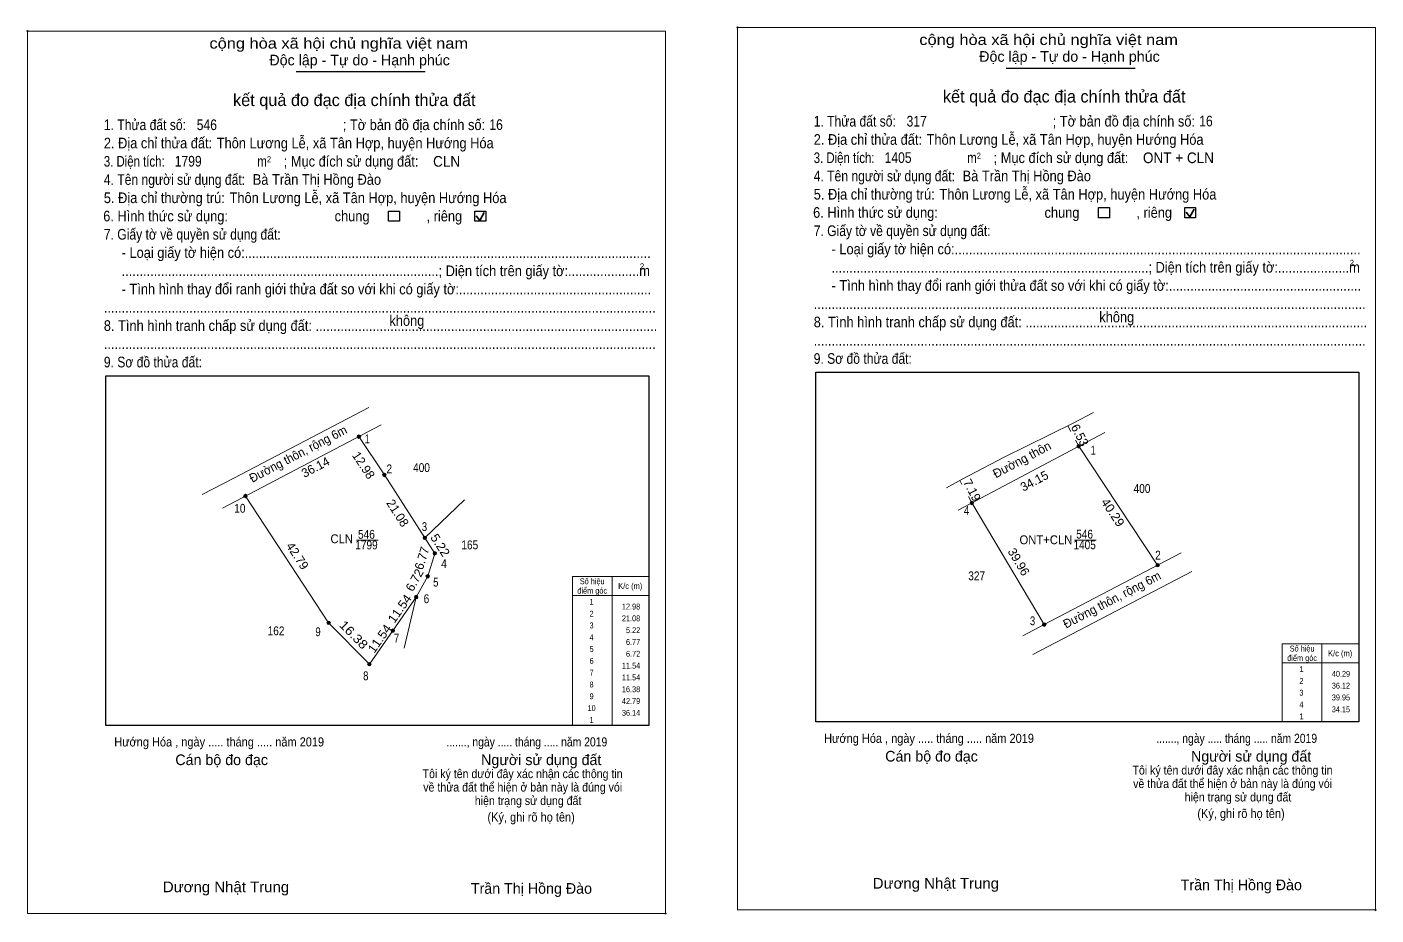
# Model space of a CAD drawing. Header units: metres. Extents: x 553958 to 555227, y 1839766 to 1840630.
# Drawn here: x 553958 to 554529, y 1839766 to 1840142 of the extents above; entities that cross this region are included whole.
import ezdxf
from ezdxf.enums import TextEntityAlignment as Align

# ---------------------------------------------------------------- set-up
doc = ezdxf.new("R2010")
doc.units = ezdxf.units.M
doc.header["$PDMODE"] = 32
doc.header["$PDSIZE"] = 0.5
doc.layers.add('3', color=7, linetype='Continuous', lineweight=13)
doc.layers.add('63', color=7, linetype='Continuous', lineweight=13)

msp = doc.modelspace()

# ---------------------------------------------------------------- hatches: boundary and pattern name
at = {"layer": '3'}
for points in [[(554099.285, 1839968.495, 1), (554097.785, 1839968.495, 1)], [(554403.905, 1839964.42, 1), (554402.405, 1839964.42, 1)], [(554110.04, 1839952.265, 1), (554108.54, 1839952.265, 1)], [(554051.225, 1839943.325, 1), (554049.725, 1839943.325, 1)], [(554358.65, 1839940.42, 1), (554357.15, 1839940.42, 1)], [(554127.14, 1839925.67, 1), (554125.64, 1839925.67, 1)], [(554131.37, 1839919.085, 1), (554129.87, 1839919.085, 1)], [(554128.385, 1839909.38, 1), (554126.885, 1839909.38, 1)], [(554437.31, 1839914.05, 1), (554435.81, 1839914.05, 1)], [(554123.51, 1839900.56, 1), (554122.01, 1839900.56, 1)], [(554086.46, 1839889.67, 1), (554084.96, 1839889.67, 1)], [(554113.595, 1839886.355, 1), (554112.095, 1839886.355, 1)], [(554389.31, 1839888.925, 1), (554387.81, 1839888.925, 1)], [(554103.695, 1839872.165, 1), (554102.195, 1839872.165, 1)]]:
    msp.add_hatch(color=256, dxfattribs=at).paths.add_polyline_path(points)

# ---------------------------------------------------------------- linework, layer by layer
at = {"layer": '3', "lineweight": 25}
for p, q in [((554072, 1840123.01), (554126.61, 1840123.01)), ((554372.44, 1840124.52), (554427.05, 1840124.52)), ((554291.83, 1839995.73), (554521.7, 1839995.73)), ((554521.7, 1839995.73), (554521.7, 1839847.77)), ((553991.39, 1839994.22), (554221.26, 1839994.22)), ((554221.26, 1839994.22), (554221.26, 1839846.26))]:
    msp.add_line(p, q, dxfattribs=at)
at = {"layer": '3', "lineweight": 35}
for p, q in [((554448.6, 1840063.48), (554450.14, 1840061.48)), ((554450.14, 1840061.48), (554452.01, 1840064.83)), ((554148.16, 1840061.97), (554149.7, 1840059.97)), ((554149.7, 1840059.97), (554151.57, 1840063.32))]:
    msp.add_line(p, q, dxfattribs=at)
at = {"layer": '3'}
for p, q in [((554102.75, 1839980.86), (554045.54, 1839950.9)), ((554107.98, 1839973.44), (554040.76, 1839938.22)), ((554398.56, 1839973.08), (554399.87, 1839970.62)), ((554098.52, 1839968.5), (554109.29, 1839952.26)), ((554352.14, 1839937.36), (554414.14, 1839970.24)), ((554401.82, 1839966.96), (554403.16, 1839964.42)), ((554403.16, 1839964.42), (554436.56, 1839914.05)), ((554045.54, 1839950.92), (554032.2, 1839943.92)), ((554109.29, 1839952.26), (554126.39, 1839925.67)), ((554352.84, 1839949.94), (554353.74, 1839948.25)), ((554126.39, 1839925.67), (554143.19, 1839941.66)), ((554356.44, 1839943.15), (554357.9, 1839940.42)), ((554388.56, 1839888.92), (554357.9, 1839940.42)), ((554097.46, 1839924.62), (554106.6, 1839924.62)), ((554126.39, 1839925.67), (554130.62, 1839919.08)), ((554401.4, 1839924.68), (554410.55, 1839924.68)), ((554446.5, 1839919.26), (554388.56, 1839888.91)), ((554205.66, 1839909.26), (554205.66, 1839846.26)), ((554205.66, 1839909.26), (554205.66, 1839846.26)), ((554451, 1839911.46), (554383.78, 1839876.24)), ((554117.72, 1839878.99), (554122.76, 1839900.56)), ((554188.86, 1839901.26), (554221.26, 1839901.26)), ((554388.56, 1839888.92), (554379.52, 1839884.18)), ((554506.1, 1839880.77), (554506.1, 1839847.77)), ((554506.1, 1839880.77), (554506.1, 1839847.77)), ((554489.3, 1839872.77), (554521.7, 1839872.77))]:
    msp.add_line(p, q, dxfattribs=at)
for points in [[(553958.28, 1840140.13), (554228.29, 1840140.13), (554228.29, 1839766.67), (553958.28, 1839766.67)], [(554258.72, 1840141.64), (554528.73, 1840141.64), (554528.73, 1839768.18), (554258.72, 1839768.18)], [(554188.86, 1839909.26), (554221.26, 1839909.26), (554221.26, 1839846.26), (554188.86, 1839846.26)], [(554489.3, 1839880.77), (554521.7, 1839880.77), (554521.7, 1839847.77), (554489.3, 1839847.77)]]:
    msp.add_lwpolyline(points, close=True, dxfattribs=at)
at = {"layer": '3', "lineweight": 25}
for points in [[(554111.07, 1840063.96), (554115.71, 1840063.96), (554115.71, 1840059.64), (554111.07, 1840059.64)], [(554147.56, 1840063.96), (554152.2, 1840063.96), (554152.2, 1840059.64), (554147.56, 1840059.64)], [(554411.51, 1840065.47), (554416.15, 1840065.47), (554416.15, 1840061.15), (554411.51, 1840061.15)], [(554448, 1840065.47), (554452.64, 1840065.47), (554452.64, 1840061.15), (554448, 1840061.15)]]:
    msp.add_lwpolyline(points, close=True, dxfattribs=at)
for points in [[(554521.7, 1839847.77), (554291.83, 1839847.77), (554291.83, 1839995.73)], [(554221.26, 1839846.26), (553991.39, 1839846.26), (553991.39, 1839994.22)]]:
    msp.add_lwpolyline(points, dxfattribs=at)
at = {"layer": '3'}
for points in [[(554347.2, 1839946.76), (554353.86, 1839950.52), (554371.56, 1839959.83), (554400.77, 1839974.16), (554409.46, 1839978.74)], [(554130.62, 1839919.08), (554127.64, 1839909.38), (554122.76, 1839900.56), (554102.94, 1839872.16), (554085.71, 1839889.67), (554050.5, 1839943.34)]]:
    msp.add_lwpolyline(points, dxfattribs=at)
for centre in [(554098.535, 1839968.495), (554403.155, 1839964.42), (554109.29, 1839952.265), (554050.475, 1839943.325), (554357.9, 1839940.42), (554126.39, 1839925.67), (554130.62, 1839919.085), (554127.635, 1839909.38), (554436.56, 1839914.05), (554122.76, 1839900.56), (554085.71, 1839889.67), (554112.845, 1839886.355), (554388.56, 1839888.925), (554102.945, 1839872.165)]:
    msp.add_circle(centre, 0.75, dxfattribs=at)
for p in [(553958.28, 1840140.13), (554258.72, 1840141.64), (554228.29, 1839766.67), (554528.73, 1839768.18)]:
    msp.add_point(p, dxfattribs=at)

# ---------------------------------------------------------------- texts
for s, height, width, p in [('cộng hòa xã hội chủ nghĩa việt nam', 4.507, 1.15, (554035.27, 1840132.75)), ('cộng hòa xã hội chủ nghĩa việt nam', 4.507, 1.15, (554335.71, 1840134.26)), ('1. Thửa đất số:', 4.507, 0.85, (554291, 1840099.75)), ('317', 4.51, 0.85, (554330.31, 1840099.75)), ('; Tờ bản đồ địa chính số:', 4.507, 0.9, (554392.12, 1840099.75)), ('16', 4.51, 0.85, (554454.16, 1840099.81)), ('1. Thửa đất số:', 4.507, 0.85, (553990.56, 1840098.24)), ('546', 4.51, 0.85, (554029.87, 1840098.24)), ('; Tờ bản đồ địa chính số:', 4.507, 0.9, (554091.68, 1840098.24)), ('16', 4.51, 0.85, (554153.72, 1840098.3)), ('Thôn Lương Lễ, xã Tân Hợp, huyện Hướng Hóa', 4.51, 0.9, (554338.77, 1840092.02)), ('2. Địa chỉ thửa đất:', 4.507, 0.9, (553990.56, 1840090.51)), ('Thôn Lương Lễ, xã Tân Hợp, huyện Hướng Hóa', 4.51, 0.9, (554038.33, 1840090.51)), ('2. Địa chỉ thửa đất:', 4.507, 0.9, (554291, 1840092.02)), ('3. Diện tích:', 4.507, 0.8, (553990.56, 1840082.78)), ('1799', 4.51, 0.85, (554020.56, 1840082.82)), ('m', 4.507, 0.8, (554055.53, 1840082.78)), ('2', 2.575, 0.8, (554059.58, 1840084.59)), ('; Mục đích sử dụng đất:', 4.507, 0.9, (554066.7, 1840082.78)), ('CLN', 4.51, 0.95, (554129.9, 1840082.75)), ('3. Diện tích:', 4.507, 0.8, (554291, 1840084.29)), ('1405', 4.51, 0.85, (554321, 1840084.33)), ('m', 4.507, 0.8, (554355.97, 1840084.29)), ('2', 2.575, 0.8, (554360.02, 1840086.1)), ('; Mục đích sử dụng đất:', 4.507, 0.9, (554367.14, 1840084.29)), ('ONT + CLN', 4.507, 0.95, (554430.34, 1840084.26)), ('4. Tên người sử dụng đất:', 4.507, 0.85, (554291, 1840076.57)), ('Bà Trần Thị Hồng Đào', 4.51, 0.9, (554354.03, 1840076.6)), ('4. Tên người sử dụng đất:', 4.507, 0.85, (553990.56, 1840075.06)), ('Bà Trần Thị Hồng Đào', 4.51, 0.9, (554053.59, 1840075.09)), ('5. Địa chỉ thường trú:', 4.507, 0.9, (553990.56, 1840067.33)), ('Thôn Lương Lễ, xã Tân Hợp, huyện Hướng Hóa', 4.51, 0.9, (554043.77, 1840067.33)), ('5. Địa chỉ thường trú:', 4.507, 0.9, (554291, 1840068.84)), ('Thôn Lương Lễ, xã Tân Hợp, huyện Hướng Hóa', 4.51, 0.9, (554344.21, 1840068.84)), ('6. Hình thức sử dụng:', 4.507, 0.9, (553990.3, 1840059.6)), ('chung                , riêng', 4.507, 0.9, (554088.24, 1840059.6)), ('6. Hình thức sử dụng:', 4.507, 0.9, (554290.74, 1840061.11)), ('chung                , riêng', 4.507, 0.9, (554388.68, 1840061.11)), ('7. Giấy tờ về quyền sử dụng đất:', 4.507, 0.85, (554291, 1840053.39)), ('7. Giấy tờ về quyền sử dụng đất:', 4.507, 0.85, (553990.56, 1840051.88)), ('     - Loại giấy tờ hiện có:..................................................................................................................', 4.507, 0.9, (553990.56, 1840044.15)), ('     - Loại giấy tờ hiện có:..................................................................................................................', 4.507, 0.9, (554291, 1840045.66)), ('     .........................................................................................; Diện tích trên giấy tờ:....................m', 4.507, 0.9, (553990.56, 1840036.42)), ('2', 2.575, 0.8, (554217.47, 1840039.26)), ('     .........................................................................................; Diện tích trên giấy tờ:....................m', 4.507, 0.9, (554291, 1840037.93)), ('2', 2.575, 0.8, (554517.91, 1840040.77)), ('     - Tình hình thay đổi ranh giới thửa đất so với khi có giấy tờ:......................................................', 4.507, 0.9, (554291, 1840030.21)), ('     - Tình hình thay đổi ranh giới thửa đất so với khi có giấy tờ:......................................................', 4.507, 0.9, (553990.56, 1840028.7)), ('8. Tình hình tranh chấp sử dụng đất: ................................................................................................', 4.507, 0.9, (553990.56, 1840013.24)), ('...........................................................................................................................................................', 4.507, 0.9, (553990.56, 1840020.97)), ('không', 4.507, 0.9, (554111.42, 1840015.37)), ('8. Tình hình tranh chấp sử dụng đất: ................................................................................................', 4.507, 0.9, (554291, 1840014.75)), ('...........................................................................................................................................................', 4.507, 0.9, (554291, 1840022.48)), ('không', 4.507, 0.9, (554411.86, 1840016.88)), ('...........................................................................................................................................................', 4.507, 0.9, (554291, 1840007.03)), ('9. Sơ đồ thửa đất:', 4.507, 0.85, (553990.56, 1839997.79)), ('...........................................................................................................................................................', 4.507, 0.9, (553990.56, 1840005.52)), ('9. Sơ đồ thửa đất:', 4.507, 0.85, (554291, 1839999.3)), ('Hướng Hóa , ngày ..... tháng ..... năm 2019', 3.86, 0.9, (553994.97, 1839837.33)), ('......., ngày ..... tháng ..... năm 2019', 3.86, 0.85, (554135.56, 1839837.33)), ('Hướng Hóa , ngày ..... tháng ..... năm 2019', 3.86, 0.9, (554295.41, 1839838.84)), ('......., ngày ..... tháng ..... năm 2019', 3.86, 0.85, (554436, 1839838.84)), ('(Ký, ghi rõ họ tên)', 3.863, 0.9, (554152.92, 1839805.52)), ('(Ký, ghi rõ họ tên)', 3.863, 0.9, (554453.36, 1839807.03)), ('Dương Nhật Trung', 4.51, 1.05, (554015.54, 1839775.64)), ('Dương Nhật Trung', 4.51, 1.05, (554315.98, 1839777.15))]:
    msp.add_text(s, height=height, dxfattribs=dict(at, width=width)).set_placement(p)
for s, height, p in [('Độc lập - Tự do - Hạnh phúc', 4.507, (554361.05, 1840127.15)), ('Độc lập - Tự do - Hạnh phúc', 4.507, (554060.61, 1840125.64)), ('Cán bộ đo đạc', 4.507, (554321.26, 1839830.95)), ('Người sử dụng đất', 4.507, (554450.68, 1839830.95)), ('Cán bộ đo đạc', 4.507, (554020.82, 1839829.44)), ('Người sử dụng đất', 4.507, (554150.24, 1839829.44)), ('Trần Thị Hồng Đào', 4.51, (554145.88, 1839774.98)), ('Trần Thị Hồng Đào', 4.51, (554446.32, 1839776.49))]:
    msp.add_text(s, height=height, dxfattribs=at).set_placement(p)
for s, height, p in [('kết quả đo đạc địa chính thửa đất', 5.151, (554397.005, 1840109.92)), ('kết quả đo đạc địa chính thửa đất', 5.151, (554096.565, 1840108.41)), ('.', 1.288, (554528.707, 1839767.49)), ('.', 1.288, (554228.267, 1839765.98))]:
    msp.add_text(s, height=height, dxfattribs=at).set_placement(p, align=Align.CENTER)
for s, rotation, width, p in [('Đường thôn, rộng 6m', 27.642, 0.95, (554073.64, 1839959.519)), ('40.29', 303.552, 1.05, (554416.04, 1839935.371)), ('5.22', 302.715, 1.05, (554131.33, 1839921.528)), ('Đường thôn, rộng 6m', 27.642, 0.95, (554418.07, 1839897.799)), ('11.54', 55.091, 1.05, (554117.311, 1839894.587)), ('16.38', 314.555, 1.15, (554094.98, 1839883.3)), ('11.54', 55.091, 1.05, (554108.781, 1839881.917))]:
    msp.add_text(s, height=3.75, rotation=rotation, dxfattribs=dict(at, width=width)).set_placement(p, align=Align.CENTER)
for s, rotation, p in [('6.53', 297.938, (554401.968, 1839968.238)), ('12.98', 303.531, (554098.917, 1839955.321)), ('Đường thôn', 27.94, (554379.986, 1839957.102)), ('7.19', 297.955, (554356.351, 1839944.939)), ('34.15', 27.938, (554385.252, 1839948.057)), ('21.08', 302.74, (554113.333, 1839935.119)), ('42.79', 303.293, (554070.928, 1839916.984)), ('6.77', 72.903, (554126.971, 1839916.454)), ('39.96', 300.762, (554376.152, 1839914.539)), ('6.72', 61.07, (554123.699, 1839906.873))]:
    msp.add_text(s, height=3.75, rotation=rotation, dxfattribs=at).set_placement(p, align=Align.CENTER)
for s, height, width, p in [(' 1', 3.75, 0.75, (554103.04, 1839965.66)), (' 1', 3.75, 0.75, (554410.32, 1839960.91)), (' 2', 3.75, 0.85, (554112.55, 1839952.97)), (' 10', 3.75, 0.85, (554050.5, 1839936.26)), (' 4', 3.75, 0.85, (554356.9, 1839935.3)), (' 3', 3.75, 0.8, (554127.38, 1839928.5)), (' 4', 3.75, 0.85, (554135.72, 1839912.84)), (' 2', 3.75, 0.85, (554437.89, 1839916.46)), (' 5', 3.75, 0.8, (554132.17, 1839905)), (' 6', 3.75, 0.85, (554128.28, 1839898)), ('12.98', 2.5, 0.85, (554217.56, 1839895.31)), ('21.08', 2.5, 0.85, (554217.56, 1839890.31)), (' 3', 3.75, 0.8, (554384.73, 1839888.64)), (' 9', 3.75, 0.8, (554082.32, 1839884)), ('5.22', 2.5, 0.85, (554217.56, 1839885.31)), (' 7', 3.75, 0.8, (554115.55, 1839881.26)), ('6.77', 2.5, 0.85, (554217.56, 1839880.31)), ('6.72', 2.5, 0.85, (554217.56, 1839875.31)), ('11.54', 2.5, 0.85, (554217.56, 1839870.31)), ('40.29', 2.5, 0.85, (554518, 1839866.82)), (' 8', 3.75, 0.8, (554102.53, 1839865.36)), ('11.54', 2.5, 0.85, (554217.56, 1839865.31)), ('36.12', 2.5, 0.85, (554518, 1839861.82)), ('42.79', 2.5, 0.85, (554217.56, 1839855.31)), ('16.38', 2.5, 0.85, (554217.56, 1839860.31)), ('39.95', 2.5, 0.85, (554518, 1839856.82)), ('36.14', 2.5, 0.85, (554217.56, 1839850.31)), ('34.15', 2.5, 0.85, (554518, 1839851.82))]:
    msp.add_text(s, height=height, dxfattribs=dict(at, width=width)).set_placement(p, align=Align.RIGHT)
for s, height, width, p in [('400', 3.75, 0.85, (554125.005, 1839953.5)), ('400', 3.75, 0.85, (554429.935, 1839944.64)), ('CLN', 3.75, 0.95, (554091.235, 1839923.38)), ('546', 3.75, 0.85, (554101.7, 1839925.26)), ('ONT+CLN', 3.75, 0.95, (554389.28, 1839922.94)), ('546', 3.75, 0.85, (554405.64, 1839925.33)), ('1799', 3.75, 0.85, (554101.705, 1839920.75)), ('165', 3.75, 0.85, (554145.44, 1839920.78)), ('1405', 3.75, 0.85, (554405.65, 1839920.82)), ('327', 3.75, 0.85, (554359.97, 1839907.68)), ('điểm góc', 2.5, 0.9, (554197.26, 1839902.01)), ('Số hiệu', 2.5, 0.85, (554197.26, 1839906.01)), ('K/c (m)', 2.5, 0.95, (554213.36, 1839904.01)), (' 1', 2.5, 0.75, (554196.555, 1839897.31)), (' 2', 2.5, 0.85, (554196.56, 1839892.31)), ('162', 3.75, 0.85, (554063.44, 1839884.4)), (' 3', 2.5, 0.8, (554196.56, 1839887.31)), (' 4', 2.5, 0.85, (554196.555, 1839882.31)), (' 5', 2.5, 0.8, (554196.56, 1839877.31)), ('điểm góc', 2.5, 0.9, (554497.7, 1839873.52)), ('Số hiệu', 2.5, 0.85, (554497.7, 1839877.52)), ('K/c (m)', 2.5, 0.95, (554513.8, 1839875.52)), (' 6', 2.5, 0.85, (554196.56, 1839872.31)), (' 7', 2.5, 0.8, (554196.56, 1839867.31)), (' 1', 2.5, 0.75, (554496.995, 1839868.82)), (' 8', 2.5, 0.8, (554196.56, 1839862.31)), (' 2', 2.5, 0.85, (554497, 1839863.82)), (' 9', 2.5, 0.85, (554196.555, 1839857.31)), (' 3', 2.5, 0.8, (554497, 1839858.82)), (' 10', 2.5, 0.85, (554196.555, 1839852.31)), (' 4', 2.5, 0.85, (554496.995, 1839853.82)), (' 1', 2.5, 0.75, (554196.555, 1839847.31)), (' 1', 2.5, 0.75, (554496.995, 1839848.82)), ('Tôi ký tên dưới đây xác nhận các thông tin', 3.724, 0.9, (554468.235, 1839825.44)), ('Tôi ký tên dưới đây xác nhận các thông tin', 3.724, 0.9, (554167.795, 1839823.93)), ('về thửa đất thể hiện ở bản này là đúng vói', 3.724, 0.9, (554468.275, 1839819.75)), ('về thửa đất thể hiện ở bản này là đúng vói', 3.724, 0.9, (554167.835, 1839818.24)), ('hiện trạng sử dụng đất', 3.724, 0.9, (554470.555, 1839814.05)), ('hiện trạng sử dụng đất', 3.724, 0.9, (554170.115, 1839812.54))]:
    msp.add_text(s, height=height, dxfattribs=dict(at, width=width)).set_placement(p, align=Align.CENTER)
at = {"layer": '63'}
msp.add_text('36.14', height=3.75, rotation=27.652, dxfattribs=at).set_placement((554080.995, 1839953.889), align=Align.CENTER)

doc.saveas('drawing.dxf')
